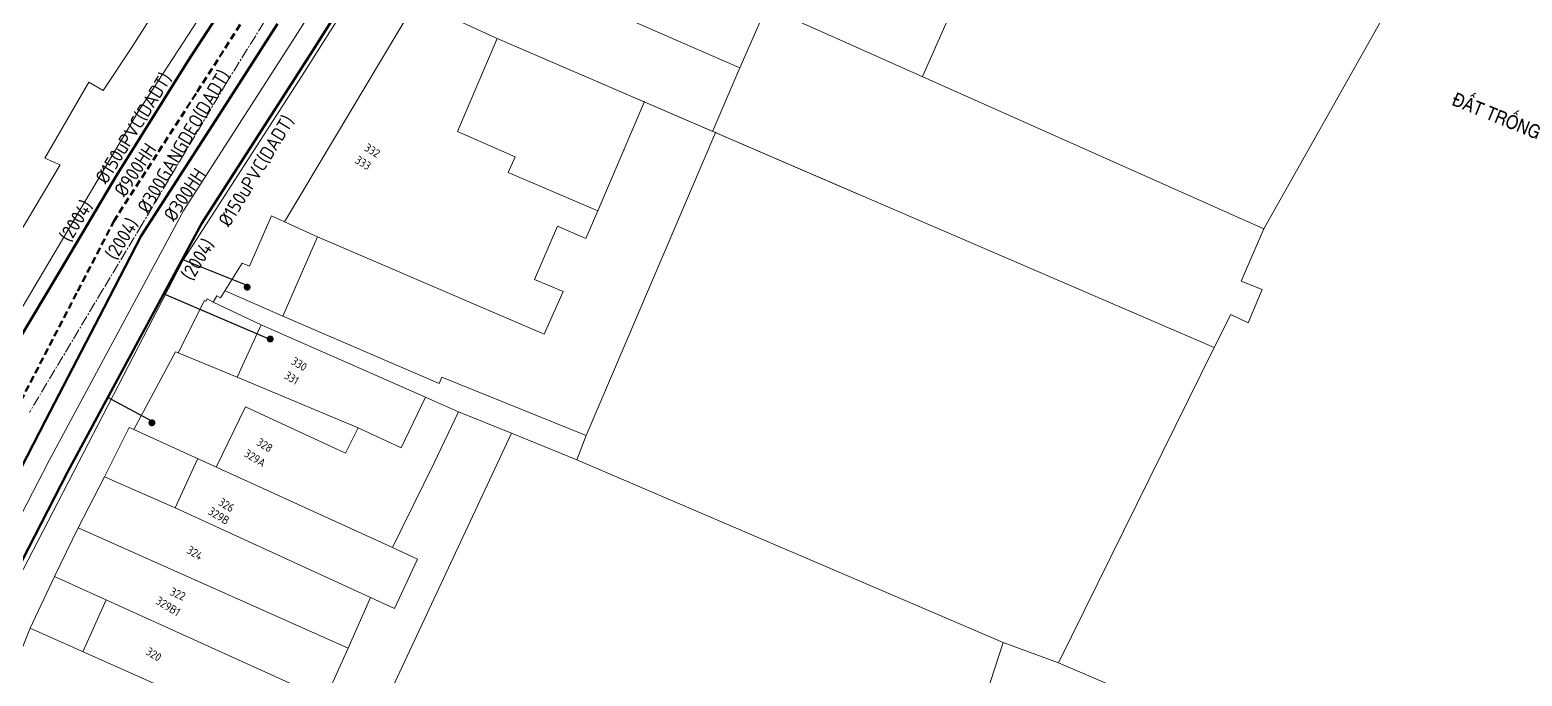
# Model space of a CAD drawing. Header units: inches. Extents: x 595615 to 1194060, y 1190840 to 2385448.
# Drawn here: x 596357.3 to 596464.9, y 1191671.1 to 1191717.7 of the extents above; entities that cross this region are included whole.
import ezdxf
from ezdxf.enums import TextEntityAlignment as Align

# ---------------------------------------------------------------- set-up
doc = ezdxf.new("R2010")
doc.units = ezdxf.units.IN
doc.header["$MEASUREMENT"] = 0
doc.linetypes.add('CENTER2', pattern=[1.125, 0.75, -0.125, 0.125, -0.125])
doc.linetypes.add('DASHED', pattern=[0.75, 0.5, -0.25])
for name, color, linetype, lineweight in [('DN 25 PE', 40, 'Continuous', 30), ('NAM-CDAI', 220, 'Continuous', 25), ('Nen tim duong', 9, 'CENTER2', 0), ('Nen_HIEP TAN_TP', 9, 'Continuous', 0), ('Nen_HTHANH-TP', 9, 'Continuous', 0), ('Nen_SN-HTHANH-TP_new', 7, 'Continuous', 0), ('Nen_SN_HTHANH_old', 9, 'Continuous', 0), ('ONG BTCT', 61, 'DASHED', 100), ('ONG CAP 2 (DADT)', 140, 'Continuous', 70), ('ONG CAP 3 (DADT)', 221, 'Continuous', 50), ('ONGCAP2', 5, 'Continuous', 20), ('TEXT PIPE', 3, 'Continuous', 25), ('Text_DiaDanh', 9, 'Continuous', 0), ('TLK 15', 220, 'Continuous', 20)]:
    doc.layers.add(name, color=color, linetype=linetype, lineweight=lineweight)
doc.styles.add('Dia Danh', font='VHELVCN_0.TTF', dxfattribs={"height": 1})
doc.styles.add('Sonha_QTB', font='isocp.shx', dxfattribs={"height": 0.6, "bigfont": 'bigfont.shx'})
doc.styles.add('text', font='isocp2.shx')

# ---------------------------------------------------------------- blocks, each defined once
blk = doc.blocks.new('TLK 15')
at = {"layer": 'TLK 15', "linetype": 'Continuous', "const_width": 0.25}
blk.add_lwpolyline([(-0.125, 0, 1), (0.125, 0, 1)], format="xyb", close=True, dxfattribs=at)

msp = doc.modelspace()

# ---------------------------------------------------------------- linework, layer by layer
at = {"layer": 'DN 25 PE'}
for p, q in [((596372.967, 1191699.286), (596368.275, 1191701.152)), ((596374.504, 1191695.424), (596366.937, 1191698.669)), ((596366.098, 1191689.507), (596362.923, 1191691.217))]:
    msp.add_line(p, q, dxfattribs=at)
at = {"layer": 'Nen tim duong'}
for p, q in [((596375.956, 1191721.117), (596371.492, 1191713.933)), ((596371.492, 1191713.933), (596368.446, 1191708.821)), ((596368.446, 1191708.821), (596365.4, 1191703.708)), ((596365.4, 1191703.708), (596362.564, 1191698.986)), ((596362.564, 1191698.986), (596357.261, 1191690.122))]:
    msp.add_line(p, q, dxfattribs=at)
at = {"layer": 'Nen_HIEP TAN_TP', "linetype": 'Continuous'}
for p, q in [((596365.134, 1191711.848), (596373.484, 1191724.675)), ((596408.501, 1191714.973), (596387.584, 1191724.106)), ((596385.148, 1191719.754), (596375.65, 1191703.877)), ((596385.148, 1191719.754), (596391, 1191717.099)), ((596410.418, 1191719.345), (596408.501, 1191714.973)), ((596391, 1191717.099), (596388.125, 1191710.377)), ((596391, 1191717.099), (596416.859, 1191705.95)), ((596408.501, 1191714.973), (596406.555, 1191710.441)), ((596356.346, 1191697.041), (596365.134, 1191711.848)), ((596398.26, 1191704.665), (596401.633, 1191712.557)), ((596388.125, 1191710.377), (596392.297, 1191708.57)), ((596397.413, 1191688.454), (596406.775, 1191710.352)), ((596392.297, 1191708.57), (596391.797, 1191707.44)), ((596391.797, 1191707.44), (596398.26, 1191704.665)), ((596374.71, 1191704.306), (596373.123, 1191700.664)), ((596375.65, 1191703.877), (596374.71, 1191704.306)), ((596398.26, 1191704.665), (596397.381, 1191702.674)), ((596378.031, 1191702.788), (596375.65, 1191703.877)), ((596395.351, 1191703.562), (596393.684, 1191699.721)), ((596397.381, 1191702.674), (596395.351, 1191703.562)), ((596378.031, 1191702.788), (596375.546, 1191697.076)), ((596394.397, 1191695.772), (596378.031, 1191702.788)), ((596372.603, 1191700.894), (596371.045, 1191698.383)), ((596373.123, 1191700.664), (596372.603, 1191700.894)), ((596375.546, 1191697.076), (596371.374, 1191698.893)), ((596393.684, 1191699.721), (596395.754, 1191698.843)), ((596369.885, 1191698.192), (596367.978, 1191694.43)), ((596369.995, 1191698.162), (596369.885, 1191698.192)), ((596370.075, 1191698.312), (596369.995, 1191698.162)), ((596370.505, 1191698.072), (596370.075, 1191698.312)), ((596370.785, 1191698.533), (596370.505, 1191698.072)), ((596370.505, 1191698.072), (596373.986, 1191696.455)), ((596371.045, 1191698.383), (596370.785, 1191698.533)), ((596395.754, 1191698.843), (596394.397, 1191695.772)), ((596375.546, 1191697.076), (596386.82, 1191692.226)), ((596373.986, 1191696.455), (596372.249, 1191692.664)), ((596373.986, 1191696.455), (596385.831, 1191691.225)), ((596367.788, 1191694.49), (596364.782, 1191688.888)), ((596367.978, 1191694.43), (596367.788, 1191694.49)), ((596372.249, 1191692.664), (596367.978, 1191694.43)), ((596372.249, 1191692.664), (596380.962, 1191689.011)), ((596386.82, 1191692.226), (596386.999, 1191692.676)), ((596386.999, 1191692.676), (596397.413, 1191688.454)), ((596372.841, 1191690.534), (596370.735, 1191686.193)), ((596380.064, 1191687.2), (596372.841, 1191690.534)), ((596385.831, 1191691.225), (596384.084, 1191687.573)), ((596385.831, 1191691.225), (596388.211, 1191690.167)), ((596388.211, 1191690.167), (596386.454, 1191686.495)), ((596388.211, 1191690.167), (596392.023, 1191688.63)), ((596364.452, 1191689.037), (596362.675, 1191685.476)), ((596364.782, 1191688.888), (596364.452, 1191689.037)), ((596364.782, 1191688.888), (596383.449, 1191680.393)), ((596380.962, 1191689.011), (596380.064, 1191687.2)), ((596380.962, 1191689.011), (596384.084, 1191687.573)), ((596392.023, 1191688.63), (596382.259, 1191667.792)), ((596392.023, 1191688.63), (596396.754, 1191686.714)), ((596397.413, 1191688.454), (596396.754, 1191686.714)), ((596369.384, 1191686.771), (596367.767, 1191683.25)), ((596383.449, 1191680.393), (596386.454, 1191686.495)), ((596362.675, 1191685.476), (596360.768, 1191681.805)), ((596367.767, 1191683.25), (596362.675, 1191685.476)), ((596381.852, 1191676.782), (596367.767, 1191683.25)), ((596360.768, 1191681.805), (596359.071, 1191678.293)), ((596380.255, 1191673.14), (596360.768, 1191681.805)), ((596383.449, 1191680.393), (596385.26, 1191679.544)), ((596383.603, 1191676.003), (596385.26, 1191679.544)), ((596357.324, 1191674.572), (596359.071, 1191678.293)), ((596359.071, 1191678.293), (596378.598, 1191669.449)), ((596362.792, 1191676.616), (596361.125, 1191672.875)), ((596380.255, 1191673.14), (596381.852, 1191676.782)), ((596381.852, 1191676.782), (596383.603, 1191676.003)), ((596357.324, 1191674.572), (596355.478, 1191670)), ((596357.324, 1191674.572), (596377.261, 1191665.688)), ((596378.598, 1191669.449), (596380.255, 1191673.14))]:
    msp.add_line(p, q, dxfattribs=at)
at = {"layer": 'Nen_HIEP TAN_TP'}
for p, q in [((596364.625, 1191716.43), (596367.175, 1191720.44)), ((596364.625, 1191716.43), (596362.575, 1191713.34)), ((596361.535, 1191713.95), (596358.385, 1191708.47)), ((596362.575, 1191713.34), (596361.535, 1191713.95)), ((596359.475, 1191707.99), (596356.485, 1191702.93)), ((596358.385, 1191708.47), (596359.475, 1191707.99))]:
    msp.add_line(p, q, dxfattribs=at)
at = {"layer": 'Nen_HTHANH-TP', "linetype": 'Continuous'}
for p, q in [((596376.932, 1191714.418), (596387.448, 1191731.026)), ((596365.134, 1191711.848), (596373.484, 1191724.675)), ((596408.501, 1191714.973), (596387.584, 1191724.106)), ((596385.148, 1191719.754), (596375.65, 1191703.877)), ((596385.148, 1191719.754), (596391, 1191717.099)), ((596410.418, 1191719.345), (596408.501, 1191714.973)), ((596446.291, 1191703.374), (596410.418, 1191719.345)), ((596423.479, 1191718.415), (596421.662, 1191714.344)), ((596454.719, 1191718.33), (596446.291, 1191703.374)), ((596391, 1191717.099), (596388.125, 1191710.377)), ((596391, 1191717.099), (596442.718, 1191694.801)), ((596368.353, 1191701.111), (596376.932, 1191714.418)), ((596408.501, 1191714.973), (596406.555, 1191710.441)), ((596356.346, 1191697.041), (596365.134, 1191711.848)), ((596398.26, 1191704.665), (596401.633, 1191712.557)), ((596388.125, 1191710.377), (596392.297, 1191708.57)), ((596397.413, 1191688.454), (596406.775, 1191710.352)), ((596392.297, 1191708.57), (596391.797, 1191707.44)), ((596391.797, 1191707.44), (596398.26, 1191704.665)), ((596374.71, 1191704.306), (596373.123, 1191700.664)), ((596375.65, 1191703.877), (596374.71, 1191704.306)), ((596398.26, 1191704.665), (596397.381, 1191702.674)), ((596378.031, 1191702.788), (596375.65, 1191703.877)), ((596395.351, 1191703.562), (596393.684, 1191699.721)), ((596397.381, 1191702.674), (596395.351, 1191703.562)), ((596446.291, 1191703.374), (596444.654, 1191699.602)), ((596378.031, 1191702.788), (596375.546, 1191697.076)), ((596394.397, 1191695.772), (596378.031, 1191702.788)), ((596352.747, 1191670.978), (596368.353, 1191701.111)), ((596372.603, 1191700.894), (596371.045, 1191698.383)), ((596373.123, 1191700.664), (596372.603, 1191700.894)), ((596375.546, 1191697.076), (596371.374, 1191698.893)), ((596393.684, 1191699.721), (596395.754, 1191698.843)), ((596444.654, 1191699.602), (596446.164, 1191698.993)), ((596446.164, 1191698.993), (596445.166, 1191696.583)), ((596369.885, 1191698.192), (596367.978, 1191694.43)), ((596369.995, 1191698.162), (596369.885, 1191698.192)), ((596370.075, 1191698.312), (596369.995, 1191698.162)), ((596370.505, 1191698.072), (596370.075, 1191698.312)), ((596370.785, 1191698.533), (596370.505, 1191698.072)), ((596370.505, 1191698.072), (596373.986, 1191696.455)), ((596371.045, 1191698.383), (596370.785, 1191698.533)), ((596395.754, 1191698.843), (596394.397, 1191695.772)), ((596375.546, 1191697.076), (596386.82, 1191692.226)), ((596442.718, 1191694.801), (596443.906, 1191697.202)), ((596445.166, 1191696.583), (596443.906, 1191697.202)), ((596373.986, 1191696.455), (596372.249, 1191692.664)), ((596373.986, 1191696.455), (596385.831, 1191691.225)), ((596442.718, 1191694.801), (596431.486, 1191672.072)), ((596367.788, 1191694.49), (596364.782, 1191688.888)), ((596367.978, 1191694.43), (596367.788, 1191694.49)), ((596372.249, 1191692.664), (596367.978, 1191694.43)), ((596372.249, 1191692.664), (596380.962, 1191689.011)), ((596386.82, 1191692.226), (596386.999, 1191692.676)), ((596386.999, 1191692.676), (596397.413, 1191688.454)), ((596372.841, 1191690.534), (596370.735, 1191686.193)), ((596380.064, 1191687.2), (596372.841, 1191690.534)), ((596385.831, 1191691.225), (596384.084, 1191687.573)), ((596385.831, 1191691.225), (596388.211, 1191690.167)), ((596388.211, 1191690.167), (596386.454, 1191686.495)), ((596388.211, 1191690.167), (596392.023, 1191688.63)), ((596364.452, 1191689.037), (596362.675, 1191685.476)), ((596364.782, 1191688.888), (596364.452, 1191689.037)), ((596364.782, 1191688.888), (596383.449, 1191680.393)), ((596380.962, 1191689.011), (596380.064, 1191687.2)), ((596380.962, 1191689.011), (596384.084, 1191687.573)), ((596392.023, 1191688.63), (596382.259, 1191667.792)), ((596392.023, 1191688.63), (596396.754, 1191686.714)), ((596397.413, 1191688.454), (596396.754, 1191686.714)), ((596369.384, 1191686.771), (596367.767, 1191683.25)), ((596383.449, 1191680.393), (596386.454, 1191686.495)), ((596396.754, 1191686.714), (596427.495, 1191673.538)), ((596362.675, 1191685.476), (596360.768, 1191681.805)), ((596367.767, 1191683.25), (596362.675, 1191685.476)), ((596381.852, 1191676.782), (596367.767, 1191683.25)), ((596360.768, 1191681.805), (596359.071, 1191678.293)), ((596380.255, 1191673.14), (596360.768, 1191681.805)), ((596383.449, 1191680.393), (596385.26, 1191679.544)), ((596383.603, 1191676.003), (596385.26, 1191679.544)), ((596357.324, 1191674.572), (596359.071, 1191678.293)), ((596359.071, 1191678.293), (596378.598, 1191669.449)), ((596362.792, 1191676.616), (596361.125, 1191672.875)), ((596380.255, 1191673.14), (596381.852, 1191676.782)), ((596381.852, 1191676.782), (596383.603, 1191676.003)), ((596357.324, 1191674.572), (596355.478, 1191670)), ((596357.324, 1191674.572), (596377.261, 1191665.688)), ((596378.598, 1191669.449), (596380.255, 1191673.14)), ((596413.819, 1191631.747), (596427.495, 1191673.538)), ((596427.495, 1191673.538), (596431.486, 1191672.072)), ((596493.808, 1191645.472), (596431.486, 1191672.072))]:
    msp.add_line(p, q, dxfattribs=at)
at = {"layer": 'ONG BTCT'}
msp.add_lwpolyline([(596373.275, 1191719.352), (596369.28, 1191713.123), (596366.449, 1191708.732), (596363.39, 1191703.987), (596360.668, 1191698.73), (596356.442, 1191690.572)], dxfattribs=at)
at = {"layer": 'ONG CAP 2 (DADT)'}
msp.add_lwpolyline([(596375.155, 1191718.154), (596371.155, 1191711.917), (596368.323, 1191707.524), (596365.321, 1191702.868), (596362.647, 1191697.705), (596358.422, 1191689.546), (596354.456, 1191681.888)], dxfattribs=at)
at = {"layer": 'ONG CAP 3 (DADT)'}
msp.add_lwpolyline([(596434.365, 1191817.934), (596422.923, 1191799.875, -0.0001018), (596422.923, 1191799.874), (596418.317, 1191792.612, -0.0000614), (596418.317, 1191792.612), (596413.767, 1191785.44), (596410.427, 1191780.28), (596407.378, 1191775.569), (596403.715, 1191769.909), (596399.422, 1191763.276), (596394.814, 1191756.18), (596390.675, 1191749.762), (596387.317, 1191744.572), (596384.061, 1191739.53), (596380.809, 1191734.493), (596373.534, 1191722.92), (596368.678, 1191715.459), (596363.539, 1191707.201), (596359.516, 1191700.423), (596356.075, 1191694.651), (596355.047, 1191692.941), (596346.201, 1191675.595), (596344.012, 1191670.674)], format="xyb", dxfattribs=at)
msp.add_lwpolyline([(596354.807, 1191675.761), (596360.014, 1191685.816), (596369.691, 1191703.783), (596377.693, 1191716.231), (596383.136, 1191724.827), (596386.872, 1191730.727), (596395.349, 1191743.89), (596402.366, 1191754.787), (596409.19, 1191765.384), (596415.334, 1191774.925), (596418.287, 1191779.511), (596421.146, 1191783.94), (596425.275, 1191790.585), (596428.812, 1191796.139), (596433.628, 1191803.463)], dxfattribs=at)
at = {"layer": 'ONGCAP2'}
msp.add_lwpolyline([(596353.435, 1191676.539), (596358.676, 1191686.659), (596368.398, 1191704.708), (596376.437, 1191717.215), (596381.877, 1191725.806), (596385.617, 1191731.712), (596394.098, 1191744.882), (596401.115, 1191755.779), (596407.939, 1191766.376), (596414.083, 1191775.916), (596417.037, 1191780.504), (596419.896, 1191784.934), (596427.571, 1191797.147), (596432.387, 1191804.471), (596438.058, 1191813.095), (596448.557, 1191828.794), (596454.764, 1191837.969), (596458.356, 1191843.279), (596461.587, 1191848.055), (596465.461, 1191853.782), (596469.978, 1191860.461), (596472.488, 1191864.171), (596476.159, 1191869.598)], dxfattribs=at)

# ---------------------------------------------------------------- block references
at = {"layer": 'TLK 15', "rotation": 359.9999999934133}
for p in [(596372.967, 1191699.161), (596374.629, 1191695.424), (596366.098, 1191689.382)]:
    msp.add_blockref('TLK 15', p, dxfattribs=at)
at = {"layer": 'TLK 15'}
for p in [(596372.967, 1191699.161), (596374.629, 1191695.424), (596366.098, 1191689.382)]:
    msp.add_blockref('TLK 15', p, dxfattribs=at)

# ---------------------------------------------------------------- texts
at = {"layer": 'NAM-CDAI', "style": 'text'}
for rotation, p in [(58.51077, (596360.21, 1191702.324)), (58.80313, (596363.526, 1191701.027)), (58.80313, (596369.005, 1191699.537))]:
    msp.add_text('(2004)', height=1, rotation=rotation, dxfattribs=at).set_placement(p)
at = {"layer": 'Nen_SN-HTHANH-TP_new', "style": 'Sonha_QTB'}
for s, rotation, p in [('332', 328.45077, (596381.994, 1191709.015)), ('330', 328.45077, (596376.721, 1191693.615)), ('328', 328.45077, (596374.234, 1191687.77)), ('326', 328.45077, (596371.474, 1191683.455)), ('324', 328.45077, (596369.195, 1191679.997)), ('322', 335.94105, (596367.966, 1191677.039)), ('320', 328.45077, (596366.233, 1191672.686))]:
    msp.add_text(s, height=0.6, rotation=rotation, dxfattribs=at).set_placement(p, align=Align.MIDDLE)
at = {"layer": 'Nen_SN_HTHANH_old', "style": 'Sonha_QTB'}
for s, p in [('333', (596381.329, 1191708.123)), ('331', (596376.177, 1191692.611)), ('329A', (596373.537, 1191686.833)), ('329B', (596370.932, 1191682.67)), ('329B1', (596367.266, 1191676.144))]:
    msp.add_text(s, height=0.6, rotation=328.45077, dxfattribs=at).set_placement(p, align=Align.MIDDLE)
at = {"layer": 'TEXT PIPE', "style": 'text'}
for s, rotation, p in [('%%c150uPVC(DADT)', 58.17566, (596362.805, 1191706.522)), ('%%c300GANGDEO(DADT)', 59.38993, (596365.843, 1191704.405)), ('%%c150uPVC(DADT)', 58.46801, (596371.669, 1191703.428)), ('%%c900HH', 56.37278, (596364.135, 1191705.585)), ('%%c300HH', 56.37278, (596367.708, 1191703.813))]:
    msp.add_text(s, height=1, rotation=rotation, dxfattribs=at).set_placement(p)
at = {"layer": 'Text_DiaDanh', "linetype": 'Continuous', "style": 'Dia Danh'}
msp.add_text('ÑAÁT TROÁNG', height=1, rotation=337.90043, dxfattribs=at).set_placement((596463.167, 1191711.714), align=Align.MIDDLE)

doc.saveas('drawing.dxf')
